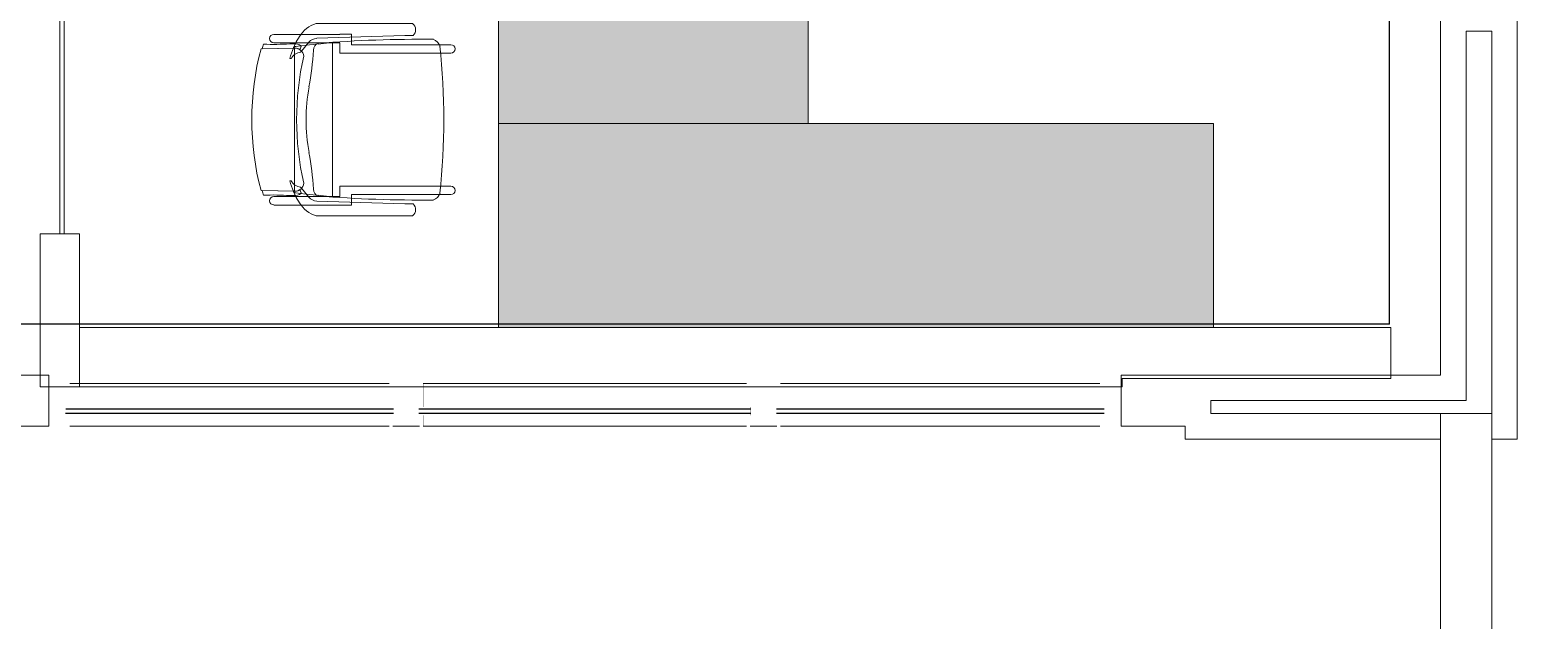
# Model space of a CAD drawing. Header units: inches. Extents: x -1221 to 179, y -822 to 880.
# Drawn here: x -33.8 to 140.9, y -434.6 to -365.2 of the extents above; entities that cross this region are included whole.
import ezdxf
from ezdxf.xclip import XClip

# ---------------------------------------------------------------- set-up
doc = ezdxf.new("R2010")
doc.units = ezdxf.units.IN
doc.header["$MEASUREMENT"] = 0
doc.header["$XCLIPFRAME"] = 2
doc.linetypes.add('L1$0$2DASHES', pattern=[163.199999, 71.999999, -24, 9.6, -24, 9.6, -24])
doc.layers.add('L1$0$A-Anno-Revs-FinF', color=181, linetype='Continuous')
doc.layers.add('L1$0$GLZ_GLAZING', color=7, linetype='Continuous')
for name, color, linetype, lineweight in [('L1$0$ArchiCAD Windows_Pen_No__4', 4, 'Continuous', 9), ('L1$0$BB Shell_Pen_No__100', 7, 'Continuous', 20), ('L1$0$BB Shell_Pen_No__95', 8, 'Continuous', 20), ('X1$0$18_0109_REV_dwg _7_', 8, 'Continuous', 9), ('X1$0$A-DETL', 90, 'Continuous', 9), ('X1$0$A-DETL-GENF', 92, 'Continuous', 9), ('X1$0$A-WALL', 113, 'Continuous', 9), ('X1$0$I-FURN', 30, 'Continuous', 9), ('X1$0$I-WALL', 2, 'Continuous', 9)]:
    doc.layers.add(name, color=color, linetype=linetype, lineweight=lineweight)

# ---------------------------------------------------------------- blocks, each defined once
blk = doc.blocks.new('L1$0$window-fixed')
at = {"layer": 'L1$0$ArchiCAD Windows_Pen_No__4', "linetype": 'L1$0$2DASHES'}
for p, q in [((-6723.6, 3788.31), (-6761.1, 3788.31)), ((-6681.6, 3788.31), (-6719.6, 3788.31)), ((-6640.1, 3788.31), (-6677.6, 3788.31)), ((-6723.6, 3783.31), (-6761.1, 3783.31)), ((-6681.6, 3783.31), (-6719.6, 3783.31)), ((-6640.09, 3783.31), (-6677.6, 3783.31))]:
    blk.add_line(p, q, dxfattribs=at)
at = {"layer": 'L1$0$ArchiCAD Windows_Pen_No__4', "linetype": 'Continuous'}
for p, q in [((-6723.17, 3788.31), (-6721.6, 3788.31)), ((-6721.6, 3788.31), (-6720.02, 3788.31)), ((-6681.17, 3788.31), (-6679.6, 3788.31)), ((-6679.6, 3788.31), (-6678.02, 3788.31))]:
    blk.add_line(p, q, dxfattribs=at)
at = {"layer": 'L1$0$GLZ_GLAZING', "color": 30, "linetype": 'Continuous'}
for p, q in [((-6723.1, 3786.81), (-6761.6, 3786.81)), ((-6761.6, 3786.32), (-6723.1, 3786.31)), ((-6681.1, 3786.81), (-6720.1, 3786.81)), ((-6720.1, 3786.32), (-6681.1, 3786.31)), ((-6639.59, 3786.81), (-6678.1, 3786.81)), ((-6678.1, 3786.32), (-6639.6, 3786.31))]:
    blk.add_line(p, q, dxfattribs=at)
at = {"layer": 'L1$0$GLZ_GLAZING', "color": 30, "linetype": 'Continuous', "const_width": 0.00174}
for points in [[(-6763.6, 3783.31), (-6761.1, 3783.31), (-6761.1, 3786.06), (-6761.6, 3786.06), (-6761.6, 3787.06), (-6761.1, 3787.06), (-6761.1, 3788.31), (-6763.6, 3788.31), (-6763.6, 3787.06), (-6763.6, 3787.06), (-6763.6, 3786.06), (-6763.6, 3786.06)], [(-6719.6, 3783.31), (-6723.6, 3783.31), (-6723.6, 3786.06), (-6723.1, 3786.06), (-6723.1, 3787.06), (-6723.6, 3787.06), (-6723.6, 3788.31), (-6719.6, 3788.31), (-6719.6, 3787.06), (-6720.1, 3787.06), (-6720.1, 3786.06), (-6719.6, 3786.06)], [(-6677.6, 3783.31), (-6681.6, 3783.31), (-6681.6, 3786.06), (-6681.1, 3786.06), (-6681.1, 3787.06), (-6681.6, 3787.06), (-6681.6, 3788.31), (-6677.6, 3788.31), (-6677.6, 3787.06), (-6678.1, 3787.06), (-6678.1, 3786.06), (-6677.6, 3786.06)], [(-6723.1, 3786.06), (-6723.1, 3787.06), (-6761.6, 3787.06), (-6761.6, 3786.07), (-6723.1, 3786.06)], [(-6681.1, 3786.06), (-6681.1, 3787.06), (-6720.1, 3787.06), (-6720.1, 3786.07), (-6681.59, 3786.06)], [(-6639.59, 3786.06), (-6639.59, 3787.06), (-6678.1, 3787.06), (-6678.1, 3786.07), (-6639.59, 3786.06)]]:
    blk.add_lwpolyline(points, close=True, dxfattribs=at)
blk.add_lwpolyline([(-6637.6, 3783.31), (-6637.6, 3788.31), (-6640.1, 3788.31), (-6640.09, 3787.06), (-6639.59, 3787.06), (-6639.59, 3786.06), (-6640.09, 3786.06), (-6640.09, 3783.31), (-6637.6, 3783.31)], dxfattribs=at)
blk = doc.blocks.new('L1')
at = {"layer": 'L1$0$A-Anno-Revs-FinF'}
for q in [(-6240.69, 2589.07), (-6417.69, 2522.82)]:
    blk.add_line((-6240.69, 2522.82), q, dxfattribs=at)
at = {"layer": 'L1$0$BB Shell_Pen_No__100', "linetype": 'Continuous', "flags": 128}
for points in [[(-6234.69, 2583.07), (-6234.69, 2557.29)], [(-6225.69, 2509.29), (-6225.69, 2560.29)], [(-6234.69, 2557.29), (-6234.69, 2516.82)], [(-6231.69, 2513.82), (-6231.69, 2557.29)], [(-6231.69, 2557.29), (-6228.69, 2557.29)], [(-6228.69, 2557.29), (-6228.69, 2512.29)], [(-6398.24, 2516.82), (-6411.69, 2516.82)], [(-6405.69, 2510.82), (-6398.24, 2510.82), (-6398.24, 2516.82)], [(-6234.69, 2516.82), (-6272.24, 2516.82), (-6272.24, 2510.82)], [(-6261.69, 2512.29), (-6261.69, 2513.82)], [(-6261.69, 2513.82), (-6231.69, 2513.82)], [(-6228.69, 2512.29), (-6261.69, 2512.29)], [(-6272.24, 2510.82), (-6264.69, 2510.82)], [(-6264.69, 2510.82), (-6264.69, 2509.29)], [(-6264.69, 2509.29), (-6261.69, 2509.29)], [(-6261.69, 2509.29), (-6234.69, 2509.29)], [(-6228.69, 2509.29), (-6225.69, 2509.29)]]:
    blk.add_lwpolyline(points, dxfattribs=at)
at = {"layer": 'L1$0$BB Shell_Pen_No__95', "linetype": 'Continuous'}
for p, q in [((-6234.69, 2512.29), (-6234.69, 2509.29)), ((-6228.69, 2509.29), (-6228.69, 2512.29))]:
    blk.add_line(p, q, dxfattribs=at)
at = {"layer": 'L1$0$BB Shell_Pen_No__95', "linetype": 'Continuous', "flags": 128}
for points in [[(-6234.69, 2509.29), (-6234.69, 2160.82)], [(-6228.69, 2154.82), (-6228.69, 2509.29)]]:
    blk.add_lwpolyline(points, dxfattribs=at)
at = {"layer": 'L1$0$A-Anno-Revs-FinF', "rotation": 180}
blk.add_blockref('L1$0$window-fixed', (-13035.84, 6299.13), dxfattribs=at)
blk = doc.blocks.new('X1$0$F-Haworth_Chair_X99-Seminar - X99 Seminar Chair with Glides-V29-FIRST FLOOR POWER _ SIGNAL')
at = {"layer": 'X1$0$I-FURN'}
for p, q in [((-8.82, 9.44), (-8.82, 10.78)), ((-7.83, 10.78), (-7.83, 9.57)), ((7.83, 9.57), (7.83, 10.78)), ((8.82, 10.78), (8.82, 9.44)), ((-8.82, -0.89), (-8.82, 9.44)), ((-7.83, 9.57), (-7.83, -2.27)), ((7.83, -2.27), (7.83, 9.57)), ((8.82, 9.44), (8.82, -0.89)), ((-11.32, 5.48), (-11.3, 6.32)), ((-11.32, -5.06), (-11.32, 5.48)), ((-9.92, 6.36), (-9.92, 5.36)), ((-9.92, 5.36), (-9.57, -4.97)), ((9.57, -4.97), (9.92, 5.36)), ((9.92, 5.36), (9.92, 6.36)), ((11.3, 6.32), (11.32, 5.48)), ((11.32, 5.48), (11.32, -5.06)), ((-10.07, -0.89), (-9.71, -0.89)), ((-10.07, -2.27), (-10.07, -0.89)), ((-9.71, -0.89), (-9.2, -0.89)), ((-9.2, -0.89), (-8.82, -0.89)), ((8.82, -0.89), (9.2, -0.89)), ((9.2, -0.89), (9.71, -0.89)), ((9.71, -0.89), (10.07, -0.89)), ((10.07, -0.89), (10.07, -2.27)), ((-10.04, -2.27), (-10.07, -2.27)), ((-10.04, -4.99), (-10.04, -2.27)), ((-9.07, -3.12), (9.07, -3.12)), ((-9.07, -3.2), (-9.07, -3.12)), ((-8.9, -4.8), (-9.07, -3.2)), ((-9.04, -2.27), (-9.04, -3.12)), ((-7.83, -2.27), (-9.04, -2.27)), ((-9.04, -3.12), (-9.04, -3.43)), ((-9.04, -3.43), (-9.04, -3.62)), ((9.04, -2.27), (7.83, -2.27)), ((9.07, -3.2), (8.9, -4.8)), ((9.04, -3.12), (9.04, -2.27)), ((9.04, -3.43), (9.04, -3.12)), ((9.04, -3.62), (9.04, -3.43)), ((9.07, -3.12), (9.07, -3.2)), ((10.04, -2.27), (10.04, -4.99)), ((10.07, -2.27), (10.04, -2.27)), ((-10.04, -6.81), (-10.04, -5)), ((-9.04, -3.62), (-9.04, -5.99)), ((-8.88, -4.99), (-8.89, -4.91)), ((-8.75, -6.22), (-8.88, -4.99)), ((8.88, -4.99), (8.75, -6.22)), ((8.89, -4.91), (8.88, -4.99)), ((9.04, -5.99), (9.04, -3.62)), ((10.04, -5), (10.04, -6.81)), ((-10.04, -10.02), (-10.04, -6.81)), ((-9.13, -5.92), (-8.07, -6.77)), ((-9.04, -5.99), (-9.04, -7.4)), ((-8.68, -6.87), (-8.75, -6.22)), ((-8.62, -7.42), (-8.68, -6.87)), ((-8.61, -6.81), (-8.23, -6.95)), ((-8.03, -6.81), (-7.95, -6.87)), ((7.95, -6.87), (8.03, -6.81)), ((8.07, -6.77), (9.13, -5.92)), ((8.23, -6.95), (8.61, -6.81)), ((8.68, -6.87), (8.62, -7.42)), ((8.75, -6.22), (8.68, -6.87)), ((9.04, -7.4), (9.04, -5.99)), ((10.04, -6.81), (10.04, -10.02)), ((-9.04, -7.4), (-9.04, -10.02)), ((-8.6, -7.6), (-8.62, -7.43)), ((-8.49, -7.6), (-8.56, -7.6)), ((-8.42, -7.57), (-8.34, -11.37)), ((-8.34, -11.52), (-8.42, -7.57)), ((-7.65, -7.6), (-8.4, -7.6)), ((7.65, -7.6), (-7.65, -7.6)), ((-7.18, -7.99), (-7.21, -8.13)), ((7.21, -8.13), (7.18, -7.99)), ((8.4, -7.6), (7.65, -7.6)), ((8.34, -11.37), (8.42, -7.57)), ((8.42, -7.57), (8.34, -11.52)), ((8.56, -7.6), (8.49, -7.6)), ((8.62, -7.43), (8.6, -7.6)), ((9.04, -10.02), (9.04, -7.4))]:
    blk.add_line(p, q, dxfattribs=at)
for centre, radius, start, end in [((-8.32, 10.78), 0.495, 0, 180), ((8.32, 10.78), 0.495, 0, 180), ((-8.21, 8.28), 1.31, 110.0433, 159.9567), ((0, -75.01), 84.96, 84.1475, 95.8525), ((8.21, 8.28), 1.31, 20.0433, 69.9567), ((144.06, 7.32), 153.52, 179.4749, 184.5213), ((-144.06, 7.32), 153.52, 355.4787, 0.5251), ((-10.58, 5.68), 0.956, 45.8901, 138.1099), ((10.58, 5.68), 0.956, 41.8901, 134.1099), ((-7.87, -3.92), 3.63, 198.1789, 238.0478), ((-8.18, -4.9), 1.39, 182.8013, 227.1078), ((-8.24, -4.59), 0.763, 194.2338, 275.7662), ((8.24, -4.59), 0.763, 264.2338, 345.7662), ((8.18, -4.9), 1.39, 312.8922, 357.1987), ((7.87, -3.92), 3.63, 301.9522, 341.8211), ((-8.28, -7.33), 0.613, 122.5427, 170.0936), ((-7.37, -7.55), 1.05, 95.9554, 181.1786), ((-7.37, -7.55), 1.05, 145.2002, 181.1786), ((-11.32, -48.08), 42.84, 79.9767, 85.7699), ((-6.55, -6.76), 1.38, 185.0878, 212.4248), ((0, 26.49), 33.83, 257.2285, 282.7715), ((0, 15.97), 22.19, 259.9767, 280.0233), ((11.32, -48.08), 42.84, 94.2301, 100.0233), ((7.37, -7.55), 1.05, 358.8214, 84.0446), ((6.55, -6.76), 1.38, 327.5752, 354.9122), ((7.37, -7.55), 1.05, 358.8214, 34.7998), ((8.28, -7.33), 0.613, 9.9064, 57.4573), ((-4.71, 1.15), 9.61, 238.0478, 243.9964), ((-5.2, -7.86), 3.74, 170.0936, 184.0143), ((-36.06, -10.03), 27.2, 357.4882, 4.0143), ((-4.71, 1.15), 9.61, 243.9964, 246.4906), ((-4.71, 1.15), 9.61, 246.6393, 247.073), ((-4.71, 1.15), 9.61, 247.2631, 254.9334), ((-6.55, -6.76), 1.38, 214.0187, 242.9497), ((6.55, -6.76), 1.38, 297.0503, 325.9813), ((4.71, 1.15), 9.61, 285.0666, 292.7369), ((4.71, 1.15), 9.61, 292.927, 293.3607), ((4.71, 1.15), 9.61, 293.5094, 296.0036), ((36.06, -10.03), 27.2, 175.9857, 182.5118), ((5.2, -7.86), 3.74, 355.9857, 9.9064), ((4.71, 1.15), 9.61, 296.0036, 301.9522), ((-9.54, -10.02), 0.498, 180, 0), ((9.54, -10.02), 0.498, 180, 0), ((0, 20.73), 33.17, 254.4478, 255.4234), ((0, 20.29), 32.89, 255.304, 284.6925), ((0, 20.73), 33.17, 284.5766, 285.5522)]:
    blk.add_arc(centre, radius, start, end, dxfattribs=at)
blk = doc.blocks.new('X1')
at = {"layer": 'X1$0$A-DETL-GENF'}
for points in [[(47.39, -376.19), (57.61, -376.19), (57.61, -319.19), (21.24, -319.19), (21.24, -376.19)], [(21.24, -400.19), (105.24, -400.19), (105.24, -376.19), (21.24, -376.19), (21.24, -385.19)]]:
    blk.add_hatch(color=7, dxfattribs=at).paths.add_polyline_path(points, flags=0)
at = {"layer": 'X1$0$A-DETL', "lineweight": 13}
for p, q in [((21.24, -319.19), (21.24, -376.19)), ((57.61, -376.19), (57.61, -319.19)), ((21.24, -376.19), (21.24, -400.19)), ((21.24, -376.19), (57.61, -376.19)), ((105.24, -376.19), (57.61, -376.19)), ((105.24, -400.19), (105.24, -376.19)), ((21.24, -400.19), (105.24, -400.19))]:
    blk.add_line(p, q, dxfattribs=at)
at = {"layer": 'X1$0$A-WALL', "lineweight": 13}
for p, q in [((-27.99, -389.19), (-32.61, -389.19)), ((-32.61, -389.19), (-32.61, -407.19)), ((-27.99, -407.19), (-27.99, -389.19)), ((-32.61, -407.19), (-27.99, -407.19))]:
    blk.add_line(p, q, dxfattribs=at)
at = {"layer": 'X1$0$A-WALL'}
for p, q in [((-27.99, -400.19), (21.24, -400.19)), ((94.52, -400.19), (126.07, -400.19)), ((126.07, -400.19), (126.07, -406.19)), ((94.52, -407.19), (-27.99, -407.19)), ((94.52, -406.19), (94.52, -407.19)), ((126.07, -406.19), (94.52, -406.19))]:
    blk.add_line(p, q, dxfattribs=at)
at = {"layer": 'X1$0$I-WALL', "lineweight": 13}
for p, q in [((-30.3, -206.26), (-30.3, -389.19)), ((-29.8, -389.19), (-29.8, -206.26))]:
    blk.add_line(p, q, dxfattribs=at)
at = {"layer": 'X1$0$18_0109_REV_dwg _7_'}
ref = blk.add_blockref('L1', (6366.63, -2922.6), dxfattribs=at)
XClip(ref).set_block_clipping_path([(-7587.3890141857, 2122.8758432012), (-6188.1189173454, 3796.6416784023)])
at = {"layer": 'X1$0$I-FURN', "rotation": 270.0000000000002}
blk.add_blockref('X1$0$F-Haworth_Chair_X99-Seminar - X99 Seminar Chair with Glides-V29-FIRST FLOOR POWER _ SIGNAL', (4.86, -375.74), dxfattribs=at)

msp = doc.modelspace()

# ---------------------------------------------------------------- block references
at = {"color": 253}
msp.add_blockref('X1', (0, 0), dxfattribs=at)

doc.saveas('drawing.dxf')
